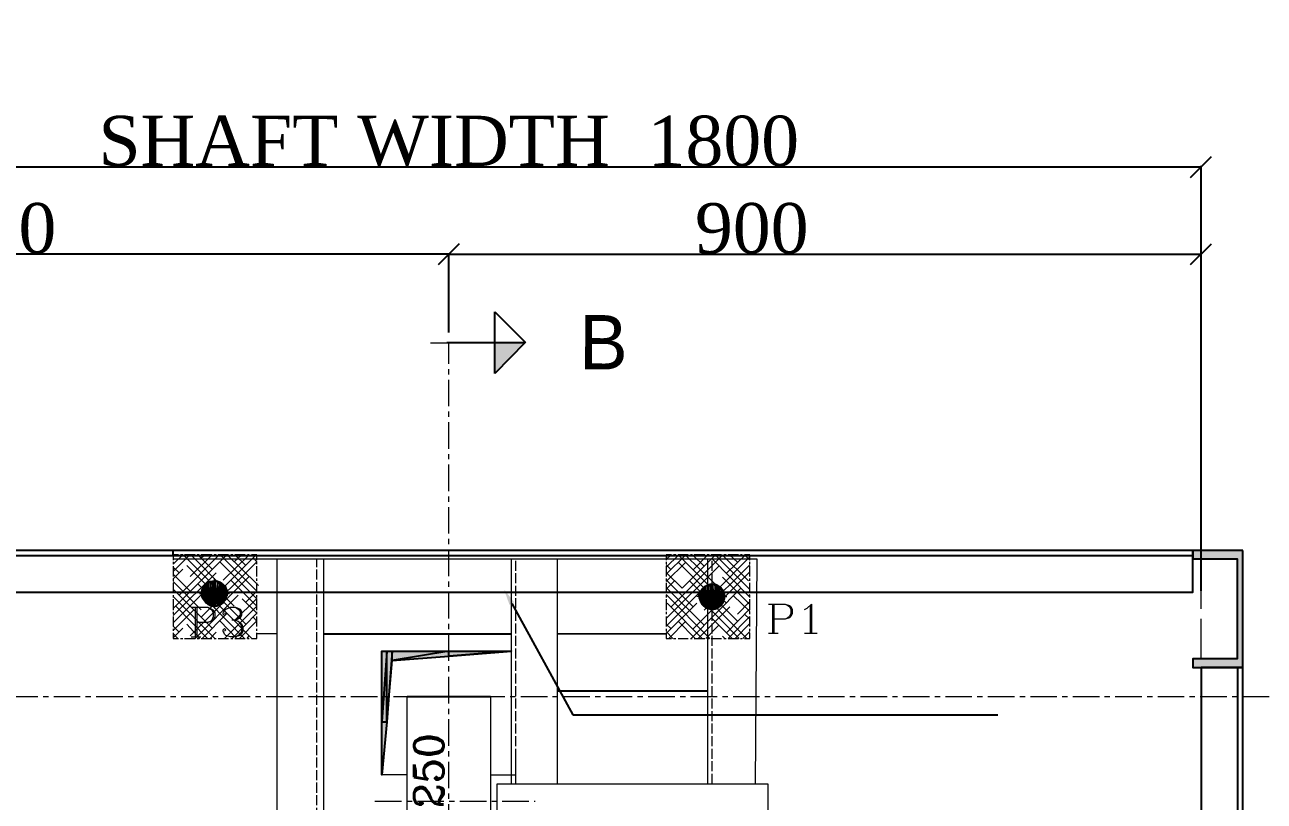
# Model space of a CAD drawing. Header units: millimetres. Extents: x -665 to 1025160, y -26028 to 4210.
# Drawn here: x 17782 to 19265, y -820 to 110 of the extents above; entities that cross this region are included whole.
import ezdxf
from ezdxf import colors
from ezdxf.entities.mleader import LeaderData, LeaderLine
from ezdxf.math import Vec2, Vec3

# ---------------------------------------------------------------- set-up
doc = ezdxf.new("R2010")
doc.units = ezdxf.units.MM
doc.linetypes.add('$0$ACAD_ISO02W100', pattern=[15, 12, -3])
doc.linetypes.add('$0$CENTER', pattern=[50.8, 31.75, -6.35, 6.35, -6.35])
for name, color, linetype, lineweight in [('$0$Car', 3, 'Continuous', 18), ('$0$CL', 2, '$0$CENTER', 0), ('$0$DL', 8, '$0$ACAD_ISO02W100', 0)]:
    doc.layers.add(name, color=color, linetype=linetype, lineweight=lineweight)
for name, color, linetype in [('A-ANNO', 7, 'Continuous'), ('S-BEAM', 7, 'Continuous'), ('S-COLUMN', 7, 'Continuous')]:
    doc.layers.add(name, color=color, linetype=linetype)
doc.styles.add('$0$nassar2', font='cent.shx', dxfattribs={"height": 60})
doc.dimstyles.new('$0$Nassar2', dxfattribs={"dimtxt": 35, "dimasz": 25, "dimexe": 1.25, "dimexo": 0.625, "dimtad": 1, "dimtxsty": '$0$nassar2', "dimblk": '$0$_Oblique', "dimcen": 2.5, "dimadec": 0, "dimazin": 0, "dimtfac": 1, "dimtmove": 0, "dimatfit": 3, "dimldrblk": '$0$_Oblique', "dimfxl": 1, "dimarcsym": 0})

# ---------------------------------------------------------------- blocks, each defined once
blk = doc.blocks.new('$0$_Oblique')
at = {"color": 0, "linetype": 'ByBlock', "lineweight": -2}
blk.add_line((-0.5, -0.5), (0.5, 0.5), dxfattribs=at)
blk = doc.blocks.new('*D62')
at = {"color": 0, "lineweight": -2, "transparency": 16777216}
for p, q in [((17389, -365.1), (17389, -163.7)), ((18289, -164.9), (17389, -164.9)), ((18289, -258.8), (18289, -163.7))]:
    blk.add_line(p, q, dxfattribs=at)
at = {"layer": 'Defpoints', "color": 0, "transparency": 16777216}
for p in [(17389, -164.9), (18289, -259.4), (17389, -365.7)]:
    blk.add_point(p, dxfattribs=at)
at = {"color": 0, "lineweight": -2, "transparency": 16777216, "xscale": 25, "yscale": 25, "zscale": 25, "rotation": 180}
blk.add_blockref('$0$_Oblique', (17389, -164.9), dxfattribs=at)
at = {"color": 0, "lineweight": -2, "transparency": 16777216, "xscale": 25, "yscale": 25, "zscale": 25}
blk.add_blockref('$0$_Oblique', (18289, -164.9), dxfattribs=at)
at = {"color": 0, "transparency": 16777216, "insert": (17751.5, -134.3), "char_height": 60, "attachment_point": 5, "style": '$0$nassar2'}
blk.add_mtext('900', dxfattribs=at)
blk = doc.blocks.new('*D63')
at = {"color": 0, "lineweight": -2, "transparency": 16777216}
for p, q in [((18289, -254), (18289, -163.7)), ((18289, -164.9), (19189, -164.9)), ((19189, -365.1), (19189, -163.7))]:
    blk.add_line(p, q, dxfattribs=at)
at = {"layer": 'Defpoints', "color": 0, "transparency": 16777216}
for p in [(19189, -164.9), (18289, -254.6), (19189, -365.7)]:
    blk.add_point(p, dxfattribs=at)
at = {"color": 0, "lineweight": -2, "transparency": 16777216, "xscale": 25, "yscale": 25, "zscale": 25, "rotation": 180}
blk.add_blockref('$0$_Oblique', (18289, -164.9), dxfattribs=at)
at = {"color": 0, "lineweight": -2, "transparency": 16777216, "xscale": 25, "yscale": 25, "zscale": 25}
blk.add_blockref('$0$_Oblique', (19189, -164.9), dxfattribs=at)
at = {"color": 0, "transparency": 16777216, "insert": (18651.5, -134.3), "char_height": 60, "attachment_point": 5, "style": '$0$nassar2'}
blk.add_mtext('900', dxfattribs=at)
blk = doc.blocks.new('*D71')
at = {"color": 0, "lineweight": -2, "transparency": 16777216}
for p, q in [((17389, -568.8), (17389, -59.4)), ((17389, -60.6), (19189, -60.6)), ((19189, -568.8), (19189, -59.4))]:
    blk.add_line(p, q, dxfattribs=at)
at = {"layer": 'Defpoints', "color": 0, "transparency": 16777216}
for p in [(19189, -60.6), (17389, -569.4), (19189, -569.4)]:
    blk.add_point(p, dxfattribs=at)
at = {"color": 0, "lineweight": -2, "transparency": 16777216, "xscale": 25, "yscale": 25, "zscale": 25, "rotation": 180}
blk.add_blockref('$0$_Oblique', (17389, -60.6), dxfattribs=at)
at = {"color": 0, "lineweight": -2, "transparency": 16777216, "xscale": 25, "yscale": 25, "zscale": 25}
blk.add_blockref('$0$_Oblique', (19189, -60.6), dxfattribs=at)
at = {"color": 0, "transparency": 16777216, "insert": (18289, -30), "char_height": 60, "attachment_point": 5, "style": '$0$nassar2'}
blk.add_mtext('SHAFT WIDTH  1800', dxfattribs=at)
blk = doc.blocks.new('SM_COLUMN_UPN_140_60x140x7x10_R')
at = {"layer": 'S-COLUMN'}
blk.add_hatch(color=256, dxfattribs=at).paths.add_polyline_path([(60, 140), (0, 140), (0, 130), (53, 130), (53, 10), (0, 10), (0, 0), (60, 0)], flags=0)
blk.add_lwpolyline([(60, 140), (0, 140), (0, 130), (53, 130), (53, 10), (0, 10), (0, 0), (60, 0)], close=True, dxfattribs=at)

msp = doc.modelspace()

# ---------------------------------------------------------------- hatches: boundary and pattern name
at = {"layer": '$0$Car', "lineweight": 25, "ltscale": 4, "transparency": 16777216}
h = msp.add_hatch(color=256, dxfattribs=at)
h.dxf.hatch_style = 1
h.paths.add_polyline_path([(18344.033, -270.876), (18344.141, -307.627), (18380.563, -270.775)])
at = {"true_color": 0x000007}
h = msp.add_hatch(color=7, dxfattribs=at)
h.paths.add_polyline_path([(17997.092, -561.578), (17997.092, -580.012), (17995.512, -563.685)])
h.paths.add_polyline_path([(17997.092, -580.012), (17995.512, -563.685), (17995.512, -577.905)])
h = msp.add_hatch(color=7, dxfattribs=at)
h.paths.add_polyline_path([(17998.672, -559.471), (17998.672, -582.119), (17997.092, -561.578)])
h.paths.add_polyline_path([(17998.672, -582.119), (17997.092, -561.578), (17997.092, -580.012)])
h = msp.add_hatch(color=7, dxfattribs=at)
h.paths.add_polyline_path([(18001.305, -557.891), (18001.305, -583.699), (17998.672, -559.471)])
h.paths.add_polyline_path([(18001.305, -583.699), (17998.672, -559.471), (17998.672, -582.119)])
h = msp.add_hatch(color=7, dxfattribs=at)
h.paths.add_polyline_path([(18003.939, -556.838), (18003.939, -585.279), (18001.305, -557.891)])
h.paths.add_polyline_path([(18003.939, -585.279), (18001.305, -557.891), (18001.305, -583.699)])
h = msp.add_hatch(color=7, dxfattribs=at)
h.paths.add_polyline_path([(18006.572, -556.311), (18006.572, -585.805), (18003.939, -556.838)])
h.paths.add_polyline_path([(18006.572, -585.805), (18003.939, -556.838), (18003.939, -585.279)])
h = msp.add_hatch(color=7, dxfattribs=at)
h.paths.add_polyline_path([(18009.206, -555.784), (18009.206, -585.805), (18006.572, -556.311)])
h.paths.add_polyline_path([(18009.206, -585.805), (18006.572, -556.311), (18006.572, -585.805)])
h = msp.add_hatch(color=7, dxfattribs=at)
h.paths.add_polyline_path([(18012.366, -556.311), (18012.366, -585.279), (18009.206, -555.784)])
h.paths.add_polyline_path([(18012.366, -585.279), (18009.206, -555.784), (18009.206, -585.805)])
h = msp.add_hatch(color=7, dxfattribs=at)
h.paths.add_polyline_path([(18014.999, -557.364), (18014.999, -584.225), (18012.366, -556.311)])
h.paths.add_polyline_path([(18014.999, -584.225), (18012.366, -556.311), (18012.366, -585.279)])
h = msp.add_hatch(color=7, dxfattribs=at)
h.paths.add_polyline_path([(18017.633, -558.944), (18017.633, -583.172), (18014.999, -557.364)])
h.paths.add_polyline_path([(18017.633, -583.172), (18014.999, -557.364), (18014.999, -584.225)])
h = msp.add_hatch(color=7, dxfattribs=at)
h.paths.add_polyline_path([(18019.213, -560.524), (18019.213, -581.592), (18017.633, -558.944)])
h.paths.add_polyline_path([(18019.213, -581.592), (18017.633, -558.944), (18017.633, -583.172)])
h = msp.add_hatch(color=7, dxfattribs=at)
h.paths.add_polyline_path([(18021.32, -562.631), (18021.32, -578.959), (18019.213, -560.524)])
h.paths.add_polyline_path([(18021.32, -578.959), (18019.213, -560.524), (18019.213, -581.592)])
h = msp.add_hatch(color=7, dxfattribs=at)
h.paths.add_polyline_path([(18022.373, -565.265), (18022.373, -576.325), (18021.32, -562.631)])
h.paths.add_polyline_path([(18022.373, -576.325), (18021.32, -562.631), (18021.32, -578.959)])
h = msp.add_hatch(color=7, dxfattribs=at)
h.paths.add_polyline_path([(18595.937, -562.104), (18595.937, -587.912), (18594.357, -563.685)])
h.paths.add_polyline_path([(18595.937, -587.912), (18594.357, -563.685), (18594.357, -586.332)])
h = msp.add_hatch(color=7, dxfattribs=at)
h.paths.add_polyline_path([(18599.097, -560.524), (18599.097, -588.966), (18595.937, -562.104)])
h.paths.add_polyline_path([(18599.097, -588.966), (18595.937, -562.104), (18595.937, -587.912)])
h = msp.add_hatch(color=7, dxfattribs=at)
h.paths.add_polyline_path([(18601.731, -559.998), (18601.731, -589.492), (18599.097, -560.524)])
h.paths.add_polyline_path([(18601.731, -589.492), (18599.097, -560.524), (18599.097, -588.966)])
h = msp.add_hatch(color=7, dxfattribs=at)
h.paths.add_polyline_path([(18604.364, -559.998), (18604.364, -590.019), (18601.731, -559.998)])
h.paths.add_polyline_path([(18604.364, -590.019), (18601.731, -559.998), (18601.731, -589.492)])
h = msp.add_hatch(color=7, dxfattribs=at)
h.paths.add_polyline_path([(18607.524, -559.998), (18607.524, -589.492), (18604.364, -559.998)])
h.paths.add_polyline_path([(18607.524, -589.492), (18604.364, -559.998), (18604.364, -590.019)])
h = msp.add_hatch(color=7, dxfattribs=at)
h.paths.add_polyline_path([(18610.158, -561.051), (18610.158, -588.439), (18607.524, -559.998)])
h.paths.add_polyline_path([(18610.158, -588.439), (18607.524, -559.998), (18607.524, -589.492)])
h = msp.add_hatch(color=7, dxfattribs=at)
h.paths.add_polyline_path([(18612.264, -562.631), (18612.264, -587.386), (18610.158, -561.051)])
h.paths.add_polyline_path([(18612.264, -587.386), (18610.158, -561.051), (18610.158, -588.439)])
h = msp.add_hatch(color=7, dxfattribs=at)
h.paths.add_polyline_path([(18614.898, -564.738), (18614.898, -585.279), (18612.264, -562.631)])
h.paths.add_polyline_path([(18614.898, -585.279), (18612.264, -562.631), (18612.264, -587.386)])
h = msp.add_hatch(color=7, dxfattribs=at)
h.paths.add_polyline_path([(17995.512, -563.685), (17995.512, -577.905), (17993.932, -566.845)])
h.paths.add_polyline_path([(17995.512, -577.905), (17993.932, -566.845), (17993.932, -575.272)])
h = msp.add_hatch(color=7, dxfattribs=at)
h.paths.add_polyline_path([(17993.932, -566.845), (17993.932, -575.272), (17993.932, -569.478)])
h.paths.add_polyline_path([(17993.932, -575.272), (17993.932, -569.478), (17993.932, -572.112)])
h = msp.add_hatch(color=7, dxfattribs=at)
h.paths.add_polyline_path([(18023.426, -567.898), (18023.426, -573.692), (18022.373, -565.265)])
h.paths.add_polyline_path([(18023.426, -573.692), (18022.373, -565.265), (18022.373, -576.325)])
for points in [[(18023.953, -571.058), (18023.426, -567.898), (18023.426, -573.692)], [(18618.585, -574.745), (18618.585, -572.112), (18618.585, -577.905)], [(18214.781, -724.464), (18208.987, -788.193), (18208.987, -724.464)]]:
    msp.add_hatch(color=7, dxfattribs=at).paths.add_polyline_path(points)
h = msp.add_hatch(color=7, dxfattribs=at)
h.paths.add_polyline_path([(18589.617, -570.532), (18589.617, -578.959), (18588.563, -573.165)])
h.paths.add_polyline_path([(18589.617, -578.959), (18588.563, -573.165), (18588.563, -576.325)])
h = msp.add_hatch(color=7, dxfattribs=at)
h.paths.add_polyline_path([(18590.67, -567.898), (18590.67, -581.592), (18589.617, -570.532)])
h.paths.add_polyline_path([(18590.67, -581.592), (18589.617, -570.532), (18589.617, -578.959)])
h = msp.add_hatch(color=7, dxfattribs=at)
h.paths.add_polyline_path([(18592.25, -565.791), (18592.25, -584.225), (18590.67, -567.898)])
h.paths.add_polyline_path([(18592.25, -584.225), (18590.67, -567.898), (18590.67, -581.592)])
h = msp.add_hatch(color=7, dxfattribs=at)
h.paths.add_polyline_path([(18594.357, -563.685), (18594.357, -586.332), (18592.25, -565.791)])
h.paths.add_polyline_path([(18594.357, -586.332), (18592.25, -565.791), (18592.25, -584.225)])
h = msp.add_hatch(color=7, dxfattribs=at)
h.paths.add_polyline_path([(18616.478, -566.845), (18616.478, -582.645), (18614.898, -564.738)])
h.paths.add_polyline_path([(18616.478, -582.645), (18614.898, -564.738), (18614.898, -585.279)])
h = msp.add_hatch(color=7, dxfattribs=at)
h.paths.add_polyline_path([(18617.531, -569.478), (18617.531, -580.539), (18616.478, -566.845)])
h.paths.add_polyline_path([(18617.531, -580.539), (18616.478, -566.845), (18616.478, -582.645)])
h = msp.add_hatch(color=7, dxfattribs=at)
h.paths.add_polyline_path([(18618.585, -572.112), (18618.585, -577.905), (18617.531, -569.478)])
h.paths.add_polyline_path([(18618.585, -577.905), (18617.531, -569.478), (18617.531, -580.539)])
h = msp.add_hatch(color=7, dxfattribs=at)
h.paths.add_polyline_path([(18214.781, -724.464), (18214.781, -640.194), (18208.987, -724.464)])
h.paths.add_polyline_path([(18214.781, -640.194), (18208.987, -724.464), (18208.987, -640.194)])
h = msp.add_hatch(color=7, dxfattribs=at)
h.paths.add_polyline_path([(18221.101, -651.254), (18221.101, -640.194), (18214.781, -724.464)])
h.paths.add_polyline_path([(18221.101, -640.194), (18214.781, -724.464), (18214.781, -640.194)])
h = msp.add_hatch(color=7, dxfattribs=at)
h.paths.add_polyline_path([(18289.044, -645.987), (18289.044, -640.194), (18221.101, -651.254)])
h.paths.add_polyline_path([(18289.044, -640.194), (18221.101, -651.254), (18221.101, -640.194)])
h = msp.add_hatch(color=7, dxfattribs=at)
h.paths.add_polyline_path([(18363.834, -640.194), (18289.044, -645.987)])
h.paths.add_polyline_path([(18363.834, -640.194), (18289.044, -645.987), (18289.044, -640.194)])

# ---------------------------------------------------------------- linework, layer by layer
at = {"layer": '$0$Car', "lineweight": 25, "ltscale": 4}
for p, q in [((18344.141, -307.627), (18343.939, -234.125)), ((18343.939, -234.125), (18380.68, -270.649)), ((18377.957, -270.775), (18286.777, -271.026)), ((18289.384, -271.026), (18380.563, -270.775)), ((18380.563, -270.775), (18344.141, -307.627))]:
    msp.add_line(p, q, dxfattribs=at)
at = {"layer": '$0$Car', "ltscale": 4}
msp.add_line((18267.245, -270.876), (18344.033, -270.876), dxfattribs=at)
at = {"layer": '$0$CL'}
for p, q in [((18289.044, -2277.389), (18289.044, -270.735)), ((16089.178, -694.443), (19714.044, -694.443)), ((18200.649, -819.443), (18392.345, -819.443))]:
    msp.add_line(p, q, dxfattribs=at)
at = {"layer": '$0$DL'}
for p, q in [((18369.187, -798.793), (18369.187, -529.443)), ((18604.028, -798.793), (18604.028, -529.443))]:
    msp.add_line(p, q, dxfattribs=at)
at = {"layer": '$0$DL', "ltscale": 4}
msp.add_line((19189.044, -1969.443), (19189.044, -569.443), dxfattribs=at)
at = {"layer": '$0$DL'}
msp.add_lwpolyline([(18130.538, -2009.443), (18131.312, -529.443)], dxfattribs=at)
for p, q in [((17959.17, -524.71), (17959.17, -519.443)), ((18138.771, -619.514), (18363.794, -619.225)), ((18418.569, -619.154), (18549.062, -618.987)), ((18239.008, -694.443), (18339.079, -694.443))]:
    msp.add_line(p, q)
at = {"color": 7, "linetype": 'Continuous', "lineweight": 20, "true_color": 0x000007}
for points in [[(17959.17, -588.966), (18023.426, -524.71), (18023.426, -524.71)], [(17959.17, -544.724), (17979.184, -524.71), (17979.184, -524.71)], [(17959.17, -535.77), (17970.757, -524.71), (17970.757, -524.71)], [(17959.17, -526.816), (17961.804, -524.71), (17961.804, -524.71)], [(17959.17, -524.71), (17959.17, -531.03), (17959.17, -531.03)], [(17965.491, -524.71), (17959.17, -524.71), (17959.17, -524.71)], [(17959.17, -533.137), (17959.17, -535.77), (17959.17, -535.77)], [(17966.544, -573.165), (18014.473, -524.71), (18014.473, -524.71)], [(17970.757, -524.71), (17968.124, -524.71), (17968.124, -524.71)], [(18032.38, -586.332), (17971.284, -524.71), (17971.284, -524.71)], [(17985.505, -524.71), (17972.864, -524.71), (17972.864, -524.71)], [(17979.711, -550.517), (18006.046, -524.71), (18006.046, -524.71)], [(18019.213, -563.685), (17980.238, -524.71), (17980.238, -524.71)], [(17990.245, -524.71), (17988.138, -524.71), (17988.138, -524.71)], [(18006.046, -542.09), (17988.665, -524.71), (17988.665, -524.71)], [(17992.878, -528.396), (17997.092, -524.71), (17997.092, -524.71)], [(18005.519, -524.71), (17992.878, -524.71), (17992.878, -524.71)], [(17992.878, -599.499), (18059.241, -533.137), (18059.241, -533.137)], [(18006.046, -577.378), (18058.714, -524.71), (18058.714, -524.71)], [(18010.786, -524.71), (18008.152, -524.71), (18008.152, -524.71)], [(18025.533, -524.71), (18012.893, -524.71), (18012.893, -524.71)], [(18059.241, -577.378), (18014.999, -533.137), (18014.999, -533.137)], [(18059.241, -568.425), (18015.526, -524.71), (18015.526, -524.71)], [(18019.213, -555.258), (18050.287, -524.71), (18050.287, -524.71)], [(18059.241, -559.471), (18023.953, -524.71), (18023.953, -524.71)], [(18030.8, -524.71), (18028.166, -524.71), (18028.166, -524.71)], [(18032.38, -533.137), (18041.334, -524.71), (18041.334, -524.71)], [(18046.074, -537.35), (18032.907, -524.71), (18032.907, -524.71)], [(18045.547, -524.71), (18032.907, -524.71), (18032.907, -524.71)], [(18050.287, -524.71), (18048.181, -524.71), (18048.181, -524.71)], [(18059.241, -524.71), (18052.921, -524.71), (18052.921, -524.71)], [(18059.241, -533.137), (18055.028, -528.396), (18055.028, -528.396)], [(18059.241, -531.03), (18059.241, -524.71), (18059.241, -524.71)], [(18059.241, -529.45), (18549.062, -529.45), (18549.062, -529.45)], [(18059.241, -535.77), (18059.241, -533.137), (18059.241, -533.137)], [(18549.062, -547.884), (18572.763, -524.71), (18572.763, -524.71)], [(18549.062, -539.457), (18564.336, -524.71), (18564.336, -524.71)], [(18549.062, -530.503), (18554.855, -524.71), (18554.855, -524.71)], [(18555.382, -524.71), (18549.062, -524.71), (18549.062, -524.71)], [(18549.062, -524.71), (18549.062, -531.03), (18549.062, -531.03)], [(18549.062, -533.137), (18549.062, -535.77), (18549.062, -535.77)], [(18549.062, -556.838), (18572.763, -533.663), (18572.763, -533.663)], [(18554.855, -586.859), (18617.005, -524.71), (18617.005, -524.71)], [(18560.649, -524.71), (18558.015, -524.71), (18558.015, -524.71)], [(18621.218, -582.645), (18563.282, -524.71), (18563.282, -524.71)], [(18575.396, -524.71), (18563.282, -524.71), (18563.282, -524.71)], [(18634.385, -604.24), (18563.282, -533.663), (18563.282, -533.663)], [(18568.023, -564.738), (18608.051, -524.71), (18608.051, -524.71)], [(18607.524, -559.998), (18571.709, -524.71), (18571.709, -524.71)], [(18580.136, -524.71), (18578.03, -524.71), (18578.03, -524.71)], [(18594.357, -538.403), (18580.663, -524.71), (18580.663, -524.71)], [(18581.19, -542.617), (18599.097, -524.71), (18599.097, -524.71)], [(18595.41, -524.71), (18582.77, -524.71), (18582.77, -524.71)], [(18600.677, -524.71), (18598.044, -524.71), (18598.044, -524.71)], [(18615.425, -524.71), (18602.784, -524.71), (18602.784, -524.71)], [(18649.133, -575.272), (18603.311, -528.923), (18603.311, -528.923)], [(18649.133, -566.318), (18607.524, -524.71), (18607.524, -524.71)], [(18607.524, -568.951), (18649.133, -527.343), (18649.133, -527.343)], [(18647.553, -555.784), (18615.951, -524.71), (18615.951, -524.71)], [(18620.691, -524.71), (18618.058, -524.71), (18618.058, -524.71)], [(18621.218, -546.831), (18643.866, -524.71), (18643.866, -524.71)], [(18635.439, -524.71), (18623.325, -524.71), (18623.325, -524.71)], [(18634.385, -533.663), (18624.905, -524.71), (18624.905, -524.71)], [(18640.179, -524.71), (18638.072, -524.71), (18638.072, -524.71)], [(18649.133, -531.03), (18642.812, -524.71), (18642.812, -524.71)], [(18649.133, -524.71), (18642.812, -524.71), (18642.812, -524.71)], [(18649.133, -531.03), (18649.133, -524.71), (18649.133, -524.71)], [(18649.133, -535.77), (18649.133, -533.137), (18649.133, -533.137)], [(17959.17, -538.403), (17959.17, -550.517), (17959.17, -550.517)], [(17966.544, -546.304), (17959.17, -539.457), (17959.17, -539.457)], [(17959.17, -553.677), (17970.757, -542.09), (17970.757, -542.09)], [(17959.17, -597.393), (18010.786, -546.304), (18010.786, -546.304)], [(17979.711, -568.425), (17959.17, -547.884), (17959.17, -547.884)], [(18046.074, -607.926), (17975.498, -537.35), (17975.498, -537.35)], [(18059.241, -550.517), (18059.241, -538.403), (18059.241, -538.403)], [(18554.855, -542.617), (18549.062, -536.823), (18549.062, -536.823)], [(18549.062, -601.079), (18612.264, -538.403), (18612.264, -538.403)], [(18549.062, -538.403), (18549.062, -550.517), (18549.062, -550.517)], [(18568.023, -564.738), (18549.062, -545.777), (18549.062, -545.777)], [(18581.19, -613.193), (18649.133, -545.25), (18649.133, -545.25)], [(18594.357, -591.072), (18649.133, -536.823), (18649.133, -536.823)], [(18649.133, -550.517), (18649.133, -538.403), (18649.133, -538.403)], [(17959.17, -553.151), (17959.17, -555.784), (17959.17, -555.784)], [(17992.878, -590.546), (17959.17, -556.838), (17959.17, -556.838)], [(17959.17, -558.418), (17959.17, -570.532), (17959.17, -570.532)], [(17979.711, -621.62), (18050.287, -550.517), (18050.287, -550.517)], [(18053.448, -624.78), (17988.665, -559.471), (17988.665, -559.471)], [(17990.772, -571.058), (18008.679, -571.058), (18008.679, -552.624)], [(18059.241, -586.332), (18028.166, -555.258), (18028.166, -555.258)], [(18059.241, -555.784), (18059.241, -553.151), (18059.241, -553.151)], [(18059.241, -570.532), (18059.241, -558.418), (18059.241, -558.418)], [(18059.241, -559.471), (18061.348, -561.578), (18061.348, -561.578)], [(18549.062, -553.151), (18549.062, -555.784), (18549.062, -555.784)], [(18581.19, -586.859), (18549.062, -554.731), (18549.062, -554.731)], [(18549.062, -565.791), (18559.069, -555.784), (18559.069, -555.784)], [(18549.062, -558.418), (18549.062, -570.532), (18549.062, -570.532)], [(18549.062, -610.033), (18599.097, -559.998), (18599.097, -559.998)], [(18645.446, -624.78), (18576.976, -555.784), (18576.976, -555.784)], [(18603.837, -556.838), (18603.837, -574.745), (18603.837, -592.652)], [(18649.133, -584.225), (18616.478, -551.571), (18616.478, -551.571)], [(18649.133, -555.784), (18649.133, -553.151), (18649.133, -553.151)], [(18649.133, -570.532), (18649.133, -558.418), (18649.133, -558.418)], [(18006.046, -612.667), (17959.17, -565.791), (17959.17, -565.791)], [(17959.17, -606.346), (17997.092, -568.425), (17997.092, -568.425)], [(17959.17, -573.165), (17959.17, -575.798), (17959.17, -575.798)], [(18009.206, -624.78), (17959.17, -574.745), (17959.17, -574.745)], [(17959.17, -577.905), (17959.17, -591.072), (17959.17, -591.072)], [(17985.505, -624.78), (18037.12, -573.165), (18037.12, -573.165)], [(18008.679, -571.058), (18026.586, -571.058), (18026.586, -571.058)], [(18008.679, -571.058), (18008.679, -588.966), (18008.679, -588.966)], [(18032.38, -603.713), (18059.241, -576.852), (18059.241, -576.852)], [(18059.241, -594.759), (18041.86, -577.378), (18041.86, -577.378)], [(18046.074, -581.592), (18059.241, -568.425), (18059.241, -568.425)], [(18059.241, -575.798), (18059.241, -573.165), (18059.241, -573.165)], [(18059.241, -591.072), (18059.241, -577.905), (18059.241, -577.905)], [(18594.357, -608.98), (18549.062, -563.685), (18549.062, -563.685)], [(18601.204, -624.78), (18549.062, -572.112), (18549.062, -572.112)], [(18549.062, -573.165), (18549.062, -575.798), (18549.062, -575.798)], [(18549.062, -577.905), (18549.062, -591.072), (18549.062, -591.072)], [(18579.083, -624.78), (18638.599, -564.738), (18638.599, -564.738)], [(18603.837, -574.745), (18585.93, -574.745), (18585.93, -574.745)], [(18636.492, -624.78), (18590.143, -577.905), (18590.143, -577.905)], [(18614.898, -572.638), (18614.898, -585.805), (18601.731, -585.805)], [(18603.837, -574.745), (18621.745, -574.745), (18621.745, -574.745)], [(18649.133, -592.652), (18629.645, -573.692), (18629.645, -573.692)], [(18647.553, -573.692), (18649.133, -572.112), (18649.133, -572.112)], [(18649.133, -575.798), (18649.133, -573.165), (18649.133, -573.165)], [(18649.133, -591.072), (18649.133, -577.905), (18649.133, -577.905)], [(17959.17, -615.3), (17983.925, -590.546), (17983.925, -590.546)], [(18000.252, -624.78), (17962.33, -586.332), (17962.33, -586.332)], [(17980.785, -587.505), (18000.799, -587.505), (18005.539, -589.612), (18007.119, -591.192), (18009.226, -594.352), (18009.226, -599.092), (18007.119, -602.779), (18005.539, -604.359), (18000.799, -605.939), (17987.632, -605.939)], [(17985.525, -587.505), (17985.525, -622.793), (17985.525, -622.793)], [(17987.632, -587.505), (17987.632, -622.793), (17987.632, -622.793)], [(18000.799, -587.505), (18004.486, -589.612), (18005.539, -591.192), (18007.119, -594.352), (18007.119, -599.092), (18005.539, -602.779), (18004.486, -604.359), (18000.799, -605.939)], [(18044.494, -624.78), (18001.832, -581.592), (18001.832, -581.592)], [(18020.813, -594.352), (18022.393, -595.932), (18020.813, -597.512), (18019.233, -595.932), (18019.233, -594.352), (18020.813, -591.192), (18022.393, -589.612), (18027.66, -587.505), (18033.981, -587.505), (18039.247, -589.612), (18040.827, -592.772), (18040.827, -597.512), (18039.247, -600.672), (18033.981, -602.779), (18029.24, -602.779)], [(18033.981, -587.505), (18037.141, -589.612), (18039.247, -592.772), (18039.247, -597.512), (18037.141, -600.672), (18033.981, -602.779), (18037.141, -604.359), (18040.827, -607.519), (18042.408, -611.206), (18042.408, -615.946), (18040.827, -619.633), (18039.247, -621.213), (18033.981, -622.793), (18027.66, -622.793), (18022.393, -621.213), (18020.813, -619.633), (18019.233, -615.946), (18019.233, -614.366), (18020.813, -612.786), (18022.393, -614.366), (18020.813, -615.946)], [(18020.793, -624.78), (18059.241, -586.332), (18059.241, -586.332)], [(18549.062, -618.987), (18585.93, -582.645), (18585.93, -582.645)], [(18592.25, -624.78), (18550.115, -582.645), (18550.115, -582.645)], [(18587.51, -624.78), (18625.432, -586.859), (18625.432, -586.859)], [(18621.218, -617.934), (18649.133, -589.492), (18649.133, -589.492)], [(18634.385, -595.813), (18649.133, -580.539), (18649.133, -580.539)], [(18671.452, -583.927), (18691.466, -583.927), (18696.733, -585.507), (18698.313, -586.56), (18699.893, -590.247), (18699.893, -594.988), (18698.313, -598.674), (18696.733, -600.254), (18691.466, -601.834), (18677.772, -601.834)], [(18676.192, -583.927), (18676.192, -618.689), (18676.192, -618.689)], [(18677.772, -583.927), (18677.772, -618.689), (18677.772, -618.689)], [(18691.466, -583.927), (18694.626, -585.507), (18696.733, -586.56), (18698.313, -590.247), (18698.313, -594.988), (18696.733, -598.674), (18694.626, -600.254), (18691.466, -601.834)], [(18714.64, -590.247), (18717.8, -588.667), (18723.067, -583.927), (18723.067, -618.689)], [(18721.487, -585.507), (18721.487, -618.689), (18721.487, -618.689)], [(17959.17, -593.179), (17959.17, -595.813), (17959.17, -595.813)], [(17959.17, -598.446), (17959.17, -610.56), (17959.17, -610.56)], [(17991.298, -624.78), (17975.498, -607.926), (17975.498, -607.926)], [(17993.932, -624.78), (18023.953, -594.759), (18023.953, -594.759)], [(18035.54, -624.78), (18014.999, -603.713), (18014.999, -603.713)], [(18029.747, -624.78), (18059.241, -594.759), (18059.241, -594.759)], [(18039.247, -605.939), (18040.827, -611.206), (18040.827, -615.946), (18039.247, -619.633), (18037.141, -621.213), (18033.981, -622.793)], [(18038.7, -624.78), (18059.241, -603.713), (18059.241, -603.713)], [(18059.241, -604.24), (18055.028, -599.499), (18055.028, -599.499)], [(18059.241, -595.813), (18059.241, -593.179), (18059.241, -593.179)], [(18059.241, -610.56), (18059.241, -598.446), (18059.241, -598.446)], [(18549.062, -593.179), (18549.062, -595.813), (18549.062, -595.813)], [(18549.062, -598.446), (18549.062, -610.56), (18549.062, -610.56)], [(18554.855, -613.193), (18549.062, -607.926), (18549.062, -607.926)], [(18552.222, -624.78), (18572.763, -604.24), (18572.763, -604.24)], [(18583.823, -624.78), (18563.282, -604.24), (18563.282, -604.24)], [(18628.065, -624.78), (18603.311, -600.026), (18603.311, -600.026)], [(18623.325, -624.78), (18649.133, -598.446), (18649.133, -598.446)], [(18631.752, -624.78), (18649.133, -606.873), (18649.133, -606.873)], [(18649.133, -601.606), (18642.812, -595.813), (18642.812, -595.813)], [(18649.133, -595.813), (18649.133, -593.179), (18649.133, -593.179)], [(18649.133, -610.56), (18649.133, -598.446), (18649.133, -598.446)], [(17966.544, -617.407), (17959.17, -610.033), (17959.17, -610.033)], [(17959.17, -624.254), (17970.757, -612.667), (17970.757, -612.667)], [(17959.17, -613.193), (17959.17, -615.827), (17959.17, -615.827)], [(17959.17, -617.934), (17959.17, -624.78), (17959.17, -624.78)], [(17964.964, -624.78), (17959.17, -618.987), (17959.17, -618.987)], [(17980.785, -622.793), (17992.372, -622.793), (17992.372, -622.793)], [(18003.412, -624.78), (18010.786, -617.407), (18010.786, -617.407)], [(18047.654, -624.78), (18050.287, -621.62), (18050.287, -621.62)], [(18059.241, -615.827), (18059.241, -613.193), (18059.241, -613.193)], [(18059.241, -624.78), (18059.241, -617.934), (18059.241, -617.934)], [(18549.062, -613.193), (18549.062, -615.827), (18549.062, -615.827)], [(18556.962, -624.78), (18549.062, -616.353), (18549.062, -616.353)], [(18549.062, -617.934), (18549.062, -624.78), (18549.062, -624.78)], [(18596.464, -624.78), (18612.264, -608.98), (18612.264, -608.98)], [(18619.111, -624.78), (18616.478, -622.147), (18616.478, -622.147)], [(18640.706, -624.78), (18649.133, -616.353), (18649.133, -616.353)], [(18649.133, -615.827), (18649.133, -613.193), (18649.133, -613.193)], [(18649.133, -624.78), (18649.133, -617.934), (18649.133, -617.934)], [(18671.452, -618.689), (18683.039, -618.689), (18683.039, -618.689)], [(18714.64, -618.689), (18729.914, -618.689), (18729.914, -618.689)], [(17959.17, -624.78), (17965.491, -624.78), (17965.491, -624.78)], [(17968.124, -624.78), (17970.757, -624.78), (17970.757, -624.78)], [(17972.864, -624.78), (17985.505, -624.78), (17985.505, -624.78)], [(17988.138, -624.78), (17990.245, -624.78), (17990.245, -624.78)], [(17992.878, -624.78), (18005.519, -624.78), (18005.519, -624.78)], [(18008.152, -624.78), (18010.786, -624.78), (18010.786, -624.78)], [(18012.893, -624.78), (18025.533, -624.78), (18025.533, -624.78)], [(18028.166, -624.78), (18030.8, -624.78), (18030.8, -624.78)], [(18032.907, -624.78), (18045.547, -624.78), (18045.547, -624.78)], [(18048.181, -624.78), (18050.287, -624.78), (18050.287, -624.78)], [(18052.921, -624.78), (18059.241, -624.78), (18059.241, -624.78)], [(18549.062, -624.78), (18555.382, -624.78), (18555.382, -624.78)], [(18558.015, -624.78), (18560.649, -624.78), (18560.649, -624.78)], [(18563.282, -624.78), (18575.396, -624.78), (18575.396, -624.78)], [(18578.03, -624.78), (18580.136, -624.78), (18580.136, -624.78)], [(18582.77, -624.78), (18595.41, -624.78), (18595.41, -624.78)], [(18598.044, -624.78), (18600.677, -624.78), (18600.677, -624.78)], [(18602.784, -624.78), (18615.425, -624.78), (18615.425, -624.78)], [(18618.058, -624.78), (18620.691, -624.78), (18620.691, -624.78)], [(18623.325, -624.78), (18635.439, -624.78), (18635.439, -624.78)], [(18638.072, -624.78), (18640.179, -624.78), (18640.179, -624.78)], [(18642.812, -624.78), (18649.133, -624.78), (18649.133, -624.78)], [(18239.008, -788.193), (18208.987, -788.193), (18208.987, -640.194)], [(18221.101, -651.254), (18208.987, -788.193), (18208.987, -788.193)], [(18239.008, -944.443), (18239.008, -694.443), (18239.008, -694.443)], [(18339.079, -694.443), (18239.008, -694.443), (18239.008, -694.443)], [(18339.079, -694.443), (18339.079, -944.443), (18339.079, -944.443)], [(18339.079, -788.193), (18369.1, -788.193), (18369.1, -768.193)], [(18346.979, -798.793), (18670.893, -798.793), (18670.893, -798.793)], [(18346.979, -877.796), (18346.979, -798.793), (18346.979, -798.793)], [(18670.893, -798.793), (18670.893, -877.796), (18670.893, -877.796)]]:
    msp.add_lwpolyline(points, dxfattribs=at)
msp.add_lwpolyline([(18634.385, -524.71), (18634.385, -524.71)], close=True, dxfattribs=at)
at = {"color": 7, "linetype": 'Continuous', "lineweight": -2, "true_color": 0x000007}
for points in [[(17997.092, -561.578), (17997.092, -580.012), (17995.512, -563.685)], [(17998.672, -559.471), (17998.672, -582.119), (17997.092, -561.578)], [(17998.672, -582.119), (17997.092, -561.578), (17997.092, -580.012)], [(18001.305, -557.891), (18001.305, -583.699), (17998.672, -559.471)], [(18001.305, -583.699), (17998.672, -559.471), (17998.672, -582.119)], [(18003.939, -556.838), (18003.939, -585.279), (18001.305, -557.891)], [(18003.939, -585.279), (18001.305, -557.891), (18001.305, -583.699)], [(18006.572, -556.311), (18006.572, -585.805), (18003.939, -556.838)], [(18006.572, -585.805), (18003.939, -556.838), (18003.939, -585.279)], [(18009.206, -555.784), (18009.206, -585.805), (18006.572, -556.311)], [(18009.206, -585.805), (18006.572, -556.311), (18006.572, -585.805)], [(18012.366, -556.311), (18012.366, -585.279), (18009.206, -555.784)], [(18012.366, -585.279), (18009.206, -555.784), (18009.206, -585.805)], [(18014.999, -557.364), (18014.999, -584.225), (18012.366, -556.311)], [(18014.999, -584.225), (18012.366, -556.311), (18012.366, -585.279)], [(18017.633, -558.944), (18017.633, -583.172), (18014.999, -557.364)], [(18017.633, -583.172), (18014.999, -557.364), (18014.999, -584.225)], [(18019.213, -560.524), (18019.213, -581.592), (18017.633, -558.944)], [(18019.213, -581.592), (18017.633, -558.944), (18017.633, -583.172)], [(18021.32, -562.631), (18021.32, -578.959), (18019.213, -560.524)], [(18021.32, -578.959), (18019.213, -560.524), (18019.213, -581.592)], [(18022.373, -565.265), (18022.373, -576.325), (18021.32, -562.631)], [(18022.373, -576.325), (18021.32, -562.631), (18021.32, -578.959)], [(18595.937, -562.104), (18595.937, -587.912), (18594.357, -563.685)], [(18599.097, -560.524), (18599.097, -588.966), (18595.937, -562.104)], [(18599.097, -588.966), (18595.937, -562.104), (18595.937, -587.912)], [(18601.731, -559.998), (18601.731, -589.492), (18599.097, -560.524)], [(18601.731, -589.492), (18599.097, -560.524), (18599.097, -588.966)], [(18604.364, -559.998), (18604.364, -590.019), (18601.731, -559.998)], [(18604.364, -590.019), (18601.731, -559.998), (18601.731, -589.492)], [(18607.524, -559.998), (18607.524, -589.492), (18604.364, -559.998)], [(18607.524, -589.492), (18604.364, -559.998), (18604.364, -590.019)], [(18610.158, -561.051), (18610.158, -588.439), (18607.524, -559.998)], [(18610.158, -588.439), (18607.524, -559.998), (18607.524, -589.492)], [(18612.264, -562.631), (18612.264, -587.386), (18610.158, -561.051)], [(18612.264, -587.386), (18610.158, -561.051), (18610.158, -588.439)], [(18614.898, -564.738), (18614.898, -585.279), (18612.264, -562.631)], [(18614.898, -585.279), (18612.264, -562.631), (18612.264, -587.386)], [(17995.512, -563.685), (17995.512, -577.905), (17993.932, -566.845)], [(17995.512, -577.905), (17993.932, -566.845), (17993.932, -575.272)], [(17993.932, -566.845), (17993.932, -575.272), (17993.932, -569.478)], [(17993.932, -575.272), (17993.932, -569.478), (17993.932, -572.112)], [(17997.092, -580.012), (17995.512, -563.685), (17995.512, -577.905)], [(18023.426, -567.898), (18023.426, -573.692), (18022.373, -565.265)], [(18023.426, -573.692), (18022.373, -565.265), (18022.373, -576.325)], [(18023.953, -571.058), (18023.426, -567.898), (18023.426, -573.692)], [(18589.617, -570.532), (18589.617, -578.959), (18588.563, -573.165)], [(18589.617, -578.959), (18588.563, -573.165), (18588.563, -576.325)], [(18590.67, -567.898), (18590.67, -581.592), (18589.617, -570.532)], [(18590.67, -581.592), (18589.617, -570.532), (18589.617, -578.959)], [(18592.25, -565.791), (18592.25, -584.225), (18590.67, -567.898)], [(18592.25, -584.225), (18590.67, -567.898), (18590.67, -581.592)], [(18594.357, -563.685), (18594.357, -586.332), (18592.25, -565.791)], [(18594.357, -586.332), (18592.25, -565.791), (18592.25, -584.225)], [(18595.937, -587.912), (18594.357, -563.685), (18594.357, -586.332)], [(18616.478, -566.845), (18616.478, -582.645), (18614.898, -564.738)], [(18616.478, -582.645), (18614.898, -564.738), (18614.898, -585.279)], [(18617.531, -569.478), (18617.531, -580.539), (18616.478, -566.845)], [(18617.531, -580.539), (18616.478, -566.845), (18616.478, -582.645)], [(18618.585, -572.112), (18618.585, -577.905), (18617.531, -569.478)], [(18618.585, -577.905), (18617.531, -569.478), (18617.531, -580.539)], [(18618.585, -574.745), (18618.585, -572.112), (18618.585, -577.905)], [(18214.781, -724.464), (18214.781, -640.194), (18208.987, -724.464)], [(18214.781, -640.194), (18208.987, -724.464), (18208.987, -640.194)], [(18221.101, -651.254), (18221.101, -640.194), (18214.781, -724.464)], [(18221.101, -640.194), (18214.781, -724.464), (18214.781, -640.194)], [(18289.044, -645.987), (18289.044, -640.194), (18221.101, -651.254)], [(18289.044, -640.194), (18221.101, -651.254), (18221.101, -640.194)], [(18363.834, -640.194), (18363.834, -640.194), (18289.044, -645.987)], [(18363.834, -640.194), (18289.044, -645.987), (18289.044, -640.194)], [(18214.781, -724.464), (18208.987, -788.193), (18208.987, -724.464)]]:
    msp.add_lwpolyline(points, close=True, dxfattribs=at)
at = {"color": 7, "linetype": 'Continuous', "lineweight": 20}
msp.add_lwpolyline([(18083.996, -619.514), (18059.241, -619.514)], dxfattribs=at)
msp.add_lwpolyline([(18598.817, -688.122), (18418.629, -688.122)])
for points in [[(18008.679, -556.311), (18017.106, -556.311), (18023.953, -562.631), (18023.953, -571.058), (18023.953, -571.058), (18023.953, -579.485), (18017.106, -586.332), (18008.679, -586.332), (18008.679, -586.332), (18000.779, -586.332), (17993.932, -579.485), (17993.932, -571.058), (17993.932, -571.058), (17993.932, -562.631), (18000.779, -556.311), (18008.679, -556.311)], [(18603.837, -559.998), (18612.264, -559.998), (18619.111, -566.318), (18619.111, -574.745), (18619.111, -574.745), (18619.111, -583.172), (18612.264, -590.019), (18603.837, -590.019), (18603.837, -590.019), (18595.937, -590.019), (18589.09, -583.172), (18589.09, -574.745), (18589.09, -574.745), (18589.09, -566.318), (18595.937, -559.998), (18603.837, -559.998)]]:
    msp.add_open_spline(points, degree=3, knots=[0, 0, 0, 0, 0.0625, 0.0625, 0.0625, 0.062501, 0.125, 0.125, 0.125, 0.125001, 0.1875, 0.1875, 0.1875, 0.187501, 1, 1, 1, 1], dxfattribs=at)
at = {"layer": 'A-ANNO', "color": 7, "linetype": 'Continuous', "lineweight": 20, "true_color": 0x000007}
msp.add_lwpolyline([(17959.17, -529.443), (18657.555, -529.443), (18655.674, -798.793)], dxfattribs=at)
at = {"layer": 'A-ANNO', "color": 7, "linetype": 'Continuous', "lineweight": 20}
for points in [[(18083.662, -2009.443), (18083.837, -529.443)], [(18139.248, -529.443), (18138.478, -2009.443)], [(18363.86, -798.793), (18363.86, -529.443)], [(18418.631, -529.443), (18418.615, -798.793)], [(18598.77, -798.793), (18598.801, -529.443)]]:
    msp.add_lwpolyline(points, dxfattribs=at)
at = {"layer": 'S-BEAM'}
for p, q in [((17399.044, -525.443), (19179.044, -525.443)), ((19233.044, -1879.443), (19233.044, -659.443))]:
    msp.add_line(p, q, dxfattribs=at)
for points in [[(17399.044, -569.443), (19179.044, -569.443), (19179.044, -519.443), (17399.044, -519.443)], [(19189.044, -1879.443), (19239.044, -1879.443), (19239.044, -659.443), (19189.044, -659.443)]]:
    msp.add_lwpolyline(points, close=True, dxfattribs=at)

# ---------------------------------------------------------------- block references
at = {"layer": 'S-COLUMN'}
msp.add_blockref('SM_COLUMN_UPN_140_60x140x7x10_R', (19179.044, -659.443), dxfattribs=at)

# ---------------------------------------------------------------- texts
at = {"ltscale": 4, "insert": (18503.187, -238.004), "char_height": 65, "attachment_point": 3, "rotation": 359.727953}
msp.add_mtext_dynamic_manual_height_columns('B', width=315.98199, gutter_width=125, heights=[0], dxfattribs=at)
at = {"insert": (18247.554, -858.2), "char_height": 35, "attachment_point": 1, "rotation": 90}
msp.add_mtext_dynamic_manual_height_columns('{\\Fcomplex9|c0;%%C250}', width=659.17336, gutter_width=1, heights=[0], dxfattribs=at)

# ---------------------------------------------------------------- dimensions: what is measured, and where the dimension line sits
dim = msp.add_linear_dim(base=(19189.044, -60.625), p1=(17389.044, -569.443), p2=(19189.044, -569.443), text='SHAFT WIDTH  <>', dimstyle='$0$Nassar2')
dim.commit()
dim.dimension.update_dxf_attribs({"geometry": '*D71', "text_midpoint": (18289.044, -60.625), "dimtype": 160})
for base, p1, p2, picture, middle in [((17389.044, -164.909), (18289.041, -259.408), (17389.044, -365.74), '*D62', (17751.542, -164.909)), ((19189.044, -164.909), (18289.044, -254.608), (19189.044, -365.74), '*D63', (18651.544, -164.909))]:
    dim = msp.add_linear_dim(base=base, p1=p1, p2=p2, dimstyle='$0$Nassar2')
    dim.commit()
    dim.dimension.update_dxf_attribs({"geometry": picture, "text_midpoint": middle, "dimtype": 160})

# ---------------------------------------------------------------- leaders
ml = msp.add_multileader_mtext('Standard')
ml.set_content('', color=256, style='$0$nassar2')
ml.set_leader_properties()
ml.build(insert=Vec2(0, 0))
ml.multileader.update_dxf_attribs({"text_left_attachment_type": 6, "text_right_attachment_type": 6, "arrow_head_size": 19.409})
ctx = ml.context
ctx.base_point, ctx.char_height, ctx.arrow_head_size, ctx.landing_gap_size, ctx.plane_origin = Vec3(18945.698, -716.175), 60, 19.409, 0.09, Vec3(18466.871, -1182.72)
ctx.left_attachment, ctx.right_attachment = 6, 6
notes = []
notes.append((ctx, [(1, (1, 1, 0), (18437.427, -716.175), (1, 0), 508.271, [(0, [(18355.019, -565.979)], 0, [])])]))
ctx.mtext.insert, ctx.mtext.flow_direction = Vec3(18945.788, -656.175), 5
for ctx, leaders in notes:
    for number, flags, end, landing, length, lines in leaders:
        leader = LeaderData()
        leader.index, (leader.has_last_leader_line, leader.has_dogleg_vector, leader.attachment_direction) = number, flags
        leader.last_leader_point, leader.dogleg_vector, leader.dogleg_length = Vec3(end), Vec3(landing), length
        for number, points, colour, breaks in lines:
            line = LeaderLine()
            line.index, line.vertices, line.color, line.breaks = number, Vec3.list(points), colors.encode_raw_color(colour), breaks
            leader.lines.append(line)
        ctx.leaders.append(leader)

doc.saveas('drawing.dxf')
